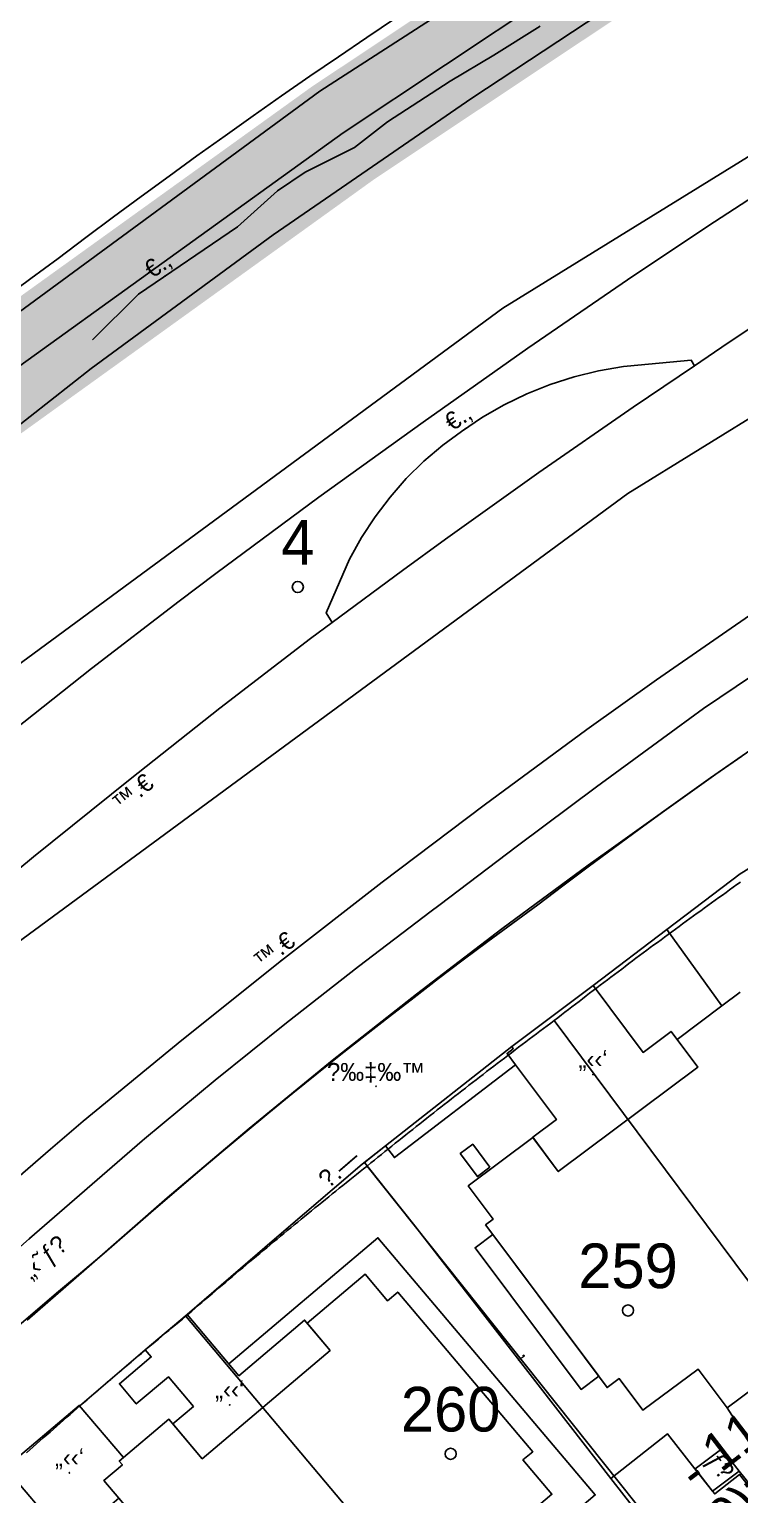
# Model space of a CAD drawing. Header units: metres. Extents: x 218299 to 220222, y 572714 to 574340.
# Drawn here: x 218856.4 to 218888.2, y 573676.2 to 573741.8 of the extents above; entities that cross this region are included whole.
import ezdxf
from ezdxf.enums import TextEntityAlignment as Align

# ---------------------------------------------------------------- set-up
doc = ezdxf.new("R2010")
doc.units = ezdxf.units.M
doc.header["$MEASUREMENT"] = 0
for name, color, linetype in [('1601', 44, 'LANDBORDER'), ('1602', 44, 'Continuous'), ('1603', 44, 'Continuous'), ('6081', 1, 'CABLEUNDEXIST03'), ('6082', 1, 'CABLEUNDPROPOSE03'), ('6910', 102, 'Continuous'), ('A_POINTS', 2, 'Continuous'), ('M2200', 253, 'Continuous'), ('M2207', 253, 'Continuous'), ('M2401', 7, 'Continuous'), ('M2404', 7, 'Continuous'), ('M2407', 253, 'Continuous'), ('M2408', 253, 'Continuous'), ('M2412', 253, 'Continuous'), ('M2420', 253, 'Continuous'), ('M2601', 253, 'Continuous'), ('M2602', 253, 'Continuous'), ('M2605', 253, 'Continuous'), ('M2802', 253, 'Continuous'), ('M2809', 253, 'Continuous'), ('PLTMarker', 51, 'Continuous')]:
    doc.layers.add(name, color=color, linetype=linetype)
doc.styles.add('HEBTXT', font='HEBTXT')
doc.styles.add('MAVAT_HEBTXT', font='HEBTXT')
doc.linetypes.add('CABLEUNDEXIST03', pattern='A,3.5,[222,elecad.shx,S=0.01,R=0,X=0,Y=0],1.5', length=5)
doc.linetypes.add('CABLEUNDPROPOSE03', pattern='A,2,[222,elecad.shx,S=0.01,R=0,X=0,Y=0],2,-1', length=5)
doc.linetypes.add('LANDBORDER', pattern='A,6.25,[208,elecad.shx,S=0.02,R=0,X=-0.6,Y=0],12.5,[208,elecad.shx,S=0.02,R=180,X=0.6,Y=0],6.25', length=25)

# ---------------------------------------------------------------- blocks, each defined once
blk = doc.blocks.new('6910')
at = {"layer": 'A_POINTS'}
blk.add_circle((0, 0), 0.25, dxfattribs=at)
at = {"color": 0, "style": 'HEBTXT', "flags": 1}
blk.add_attdef('CODE', (-2.918, 6.399), '', height=1.7, dxfattribs=at)
at = {"color": 0, "style": 'HEBTXT'}
for tag, p in [('PATH', (0.169, 4.708)), ('HTCH', (0.169, 2.708))]:
    blk.add_attdef(tag, text='', height=1.7, dxfattribs=at).set_placement(p, align=Align.MIDDLE_CENTER)
blk = doc.blocks.new('1603')
at = {"layer": 'A_POINTS'}
blk.add_circle((0, 0), 0.25, dxfattribs=at)
at = {"color": 0, "style": 'HEBTXT'}
blk.add_attdef('PARCEL_NUM', text='', height=2, dxfattribs=at).set_placement((0, 1), align=Align.CENTER)
at = {"color": 0, "style": 'HEBTXT', "flags": 1}
blk.add_attdef('LOT_NUM', text='', height=2, dxfattribs=at).set_placement((0, -2.5), align=Align.CENTER)
blk = doc.blocks.new('M2602')
blk.add_circle((0, 0), 0.025)
at = {"style": 'MAVAT_HEBTXT'}
blk.add_attdef('NAME', text='', height=0.8, dxfattribs=at).set_placement((0, 1.59), align=Align.MIDDLE)
blk = doc.blocks.new('M2404')
blk.add_circle((0, 0), 0.025)
at = {"style": 'MAVAT_HEBTXT'}
blk.add_attdef('NAME', text='', height=0.8, dxfattribs=at).set_placement((0, 1.59), align=Align.MIDDLE)
blk = doc.blocks.new('M2408')
blk.add_circle((0, 0), 0.025)
at = {"style": 'MAVAT_HEBTXT'}
blk.add_attdef('NAME', text='', height=0.8, dxfattribs=at).set_placement((0, 1.59), align=Align.MIDDLE)
blk = doc.blocks.new('M2802')
blk.add_circle((0, 0), 0.025)
at = {"style": 'MAVAT_HEBTXT'}
blk.add_attdef('NAME', text='', height=0.8, dxfattribs=at).set_placement((0, 1.59), align=Align.MIDDLE)
blk = doc.blocks.new('M2601')
blk.add_circle((0, 0), 0.025)
at = {"style": 'MAVAT_HEBTXT'}
blk.add_attdef('NAME', text='', height=0.8, dxfattribs=at).set_placement((0, 1.59), align=Align.MIDDLE)
blk = doc.blocks.new('M2605')
blk.add_circle((0, 0), 0.025)
at = {"style": 'MAVAT_HEBTXT'}
blk.add_attdef('NAME', text='', height=0.8, dxfattribs=at).set_placement((0, 1.59), align=Align.MIDDLE)
blk = doc.blocks.new('M2207')
blk.add_circle((0, 0), 0.025)
at = {"style": 'MAVAT_HEBTXT'}
blk.add_attdef('NAME', text='', height=0.8, dxfattribs=at).set_placement((0, 1.59), align=Align.MIDDLE)
blk = doc.blocks.new('M2412')
blk.add_circle((0, 0), 0.025)
at = {"style": 'MAVAT_HEBTXT'}
blk.add_attdef('NAME', text='', height=0.8, dxfattribs=at).set_placement((0, 1.59), align=Align.MIDDLE)
blk = doc.blocks.new('111')
at = {"layer": 'M2200'}
for points in [[(218890.812, 573682.432, 584.291), (218887.665, 573680.08, 584.269), (218887.665, 573680.08, 584.269), (218886.361, 573681.824, 586.879), (218883.886, 573679.975, 586.991), (218882.823, 573681.397, 587.396), (218882.282, 573680.993, 587.396), (218877.157, 573687.851, 587.386), (218876.833, 573688.283, 587.385), (218877.167, 573688.533, 587.407), (218876.054, 573690.023, 584.955), (218878.954, 573692.191, 584.955), (218880.09, 573690.671, 587.34), (218880.09, 573690.671, 587.34), (218886.343, 573695.344, 587.43), (218886.343, 573695.344, 587.43), (218886.343, 573695.344, 587.43), (218885.414, 573696.587, 585.787), (218887.419, 573698.086, 585.787), (218888.249, 573698.706, 585.787)], [(218861.062, 573675.246, 587.261), (218859.722, 573676.83, 586.98), (218859.722, 573676.83, 586.98), (218860.555, 573677.534, 586.969), (218860.555, 573677.534, 586.969), (218860.415, 573677.699, 586.912), (218860.415, 573677.699, 586.912), (218862.638, 573679.579, 586.912), (218864.135, 573677.81, 587.374), (218864.135, 573677.81, 587.374), (218864.135, 573677.81, 587.374), (218869.867, 573682.656, 587.306), (218869.867, 573682.656, 587.306), (218868.84, 573683.872, 585.619), (218871.437, 573686.068, 585.619), (218872.437, 573684.885, 587.216), (218872.897, 573685.274, 587.295), (218878.945, 573678.122, 587.295), (218878.51, 573677.754, 587.295), (218879.809, 573676.218, 587.205), (218877.414, 573674.193, 587.205)]]:
    blk.add_polyline3d(points, dxfattribs=at)
at = {"layer": 'M2207'}
for points in [[(218886.343, 573695.344, 584.426), (218880.09, 573690.671, 584.426), (218878.946, 573692.202, 584.359), (218880.011, 573692.998, 584.359), (218878.176, 573695.453, 583.874), (218877.797, 573695.961, 583.774), (218878.077, 573696.171, 584.077), (218878.004, 573696.268, 584.077), (218878.004, 573696.268, 584.077), (218878.004, 573696.268, 584.077), (218881.656, 573698.997, 584.01), (218881.656, 573698.997, 584.01), (218881.656, 573698.997, 584.01), (218883.892, 573696.005, 584.01), (218885.148, 573696.944, 584.01)], [(218877.157, 573687.851, 584.719), (218881.904, 573681.498, 584.719), (218881.114, 573680.908, 584.471), (218876.366, 573687.26, 584.471), (218877.157, 573687.851, 584.719)], [(218864.135, 573677.81, 584.021), (218862.814, 573679.371, 583.909), (218863.738, 573680.152, 584.044), (218862.615, 573681.48, 584.044), (218861.179, 573680.265, 583.526), (218860.42, 573681.164, 583.526), (218861.846, 573682.37, 583.954), (218861.578, 573682.688, 583.954), (218861.578, 573682.688, 583.954), (218861.578, 573682.688, 583.954), (218863.453, 573684.273, 584.719), (218863.453, 573684.273, 584.719), (218863.453, 573684.273, 584.719), (218865.775, 573681.526, 584.854), (218868.718, 573684.015, 583.684), (218869.867, 573682.656, 583.684)], [(218887.665, 573680.08, 584.167), (218890.812, 573682.432, 584.167), (218891.204, 573681.907, 584.111), (218891.23, 573681.927, 584.111), (218893.196, 573679.297, 583.954), (218892.189, 573678.544, 584.032), (218892.564, 573678.042, 584.01), (218891.748, 573677.433, 584.01), (218891.36, 573677.951, 584.021), (218889.775, 573676.766, 583.841)], [(218860.555, 573677.534, 584.111), (218859.722, 573676.83, 584.111), (218860.391, 573676.039, 584.021), (218859.448, 573675.241, 584.031), (218858.157, 573674.15, 584.043), (218858.109, 573674.11, 584.044), (218857.762, 573674.52, 584.083), (218857.748, 573674.536, 584.084), (218855.322, 573677.406, 584.359), (218855.322, 573677.406, 584.359), (218855.322, 573677.406, 584.359), (218858.623, 573680.197, 584.336), (218858.623, 573680.197, 584.336), (218860.602, 573677.857, 584.111), (218860.415, 573677.699, 584.111)], [(218884.526, 573669.656, 582.986), (218884.375, 573669.85, 583.003), (218881.383, 573673.657, 583.324), (218883.627, 573675.42, 583.346), (218883.3, 573675.836, 583.296), (218883.036, 573676.173, 583.256), (218882.445, 573676.925, 583.166), (218882.445, 573676.925, 583.166), (218884.987, 573678.923, 583.414), (218886.217, 573677.358, 583.309), (218887.005, 573676.356, 583.242), (218887.105, 573676.228, 583.234), (218888.222, 573677.105, 583.054), (218890.269, 573674.5, 583.054), (218889.183, 573673.647, 583.042), (218889.207, 573673.616, 583.042), (218889.344, 573673.442, 583.042)]]:
    blk.add_polyline3d(points, close=True, dxfattribs=at)
at = {"layer": 'M2401'}
for points in [[(218780.342, 573648.686, 580.522), (218785.502, 573655.164, 580.648), (218790.725, 573661.593, 580.765), (218793.456, 573664.904, 580.822), (218796.25, 573668.146, 580.94), (218799.088, 573671.351, 581.002), (218801.969, 573674.519, 581.007), (218804.231, 573676.95, 580.972), (218808.14, 573681.049, 581.061), (218812.027, 573685.167, 581.225), (218812.772, 573685.961, 581.265), (218821.129, 573694.193, 581.265), (218828.22, 573700.889, 581.34), (218835.775, 573707.67, 581.19), (218843.868, 573714.538, 581.115), (218850.939, 573720.189, 581.04), (218859.16, 573726.635, 580.665), (218867.306, 573732.618, 580.515), (218876.225, 573738.742, 580.215), (218883.932, 573743.828, 579.915)], [(218917.597, 573745.892, 578.785), (218905.571, 573738.95, 579.278), (218903.829, 573737.888, 579.327), (218896.679, 573733.48, 579.553), (218889.566, 573729.013, 579.818), (218887.713, 573727.788, 579.907), (218886.192, 573726.761, 579.968), (218883.449, 573724.91, 580.08), (218879.221, 573721.976, 580.208), (218875.031, 573718.988, 580.291), (218873.106, 573717.593, 580.336), (218869.958, 573715.258, 580.404), (218868.992, 573714.542, 580.425), (218864.926, 573711.427, 580.5), (218860.907, 573708.249, 580.561), (218856.577, 573704.759, 580.629), (218851.454, 573700.536, 580.709)], [(218855.275, 573710.113, 580.72), (218859.17, 573713.196, 580.614), (218863.107, 573716.223, 580.471), (218864.737, 573717.448, 580.452), (218869.365, 573720.868, 580.368), (218874.031, 573724.236, 580.238), (218878.734, 573727.549, 580.062), (218883.473, 573730.807, 579.841), (218887.09, 573733.209, 579.759), (218891.539, 573736.086, 579.626), (218896.026, 573738.902, 579.458), (218898.099, 573740.148, 579.393), (218899.619, 573741.062, 579.346), (218905.781, 573744.692, 579.143)], [(218937.099, 573744.868, 578.139), (218931.723, 573741.787, 578.362), (218924.523, 573737.657, 578.589), (218924.282, 573737.52, 578.594), (218917.858, 573733.829, 578.736), (218911.465, 573730.085, 578.929), (218905.106, 573726.29, 579.174), (218904.534, 573725.934, 579.195), (218899.459, 573722.724, 579.374), (218894.427, 573719.447, 579.547), (218889.439, 573716.104, 579.713), (218884.496, 573712.694, 579.872), (218881.377, 573710.463, 579.951), (218876.765, 573707.082, 580.068), (218872.201, 573703.636, 580.184), (218867.685, 573700.127, 580.299), (218863.219, 573696.555, 580.412), (218858.803, 573692.921, 580.524), (218857.333, 573691.676, 580.546), (218853.153, 573688.066, 580.598)]]:
    blk.add_polyline3d(points, dxfattribs=at)
at = {"layer": 'M2404'}
for points in [[(218780.342, 573648.686, 580.522), (218785.502, 573655.164, 580.648), (218790.725, 573661.593, 580.765), (218793.456, 573664.904, 580.822), (218796.25, 573668.146, 580.94), (218799.088, 573671.351, 581.002), (218801.969, 573674.519, 581.007), (218804.231, 573676.95, 580.972), (218808.14, 573681.049, 581.061), (218812.027, 573685.167, 581.225), (218812.772, 573685.961, 581.265), (218821.129, 573694.193, 581.265), (218828.22, 573700.889, 581.34), (218835.775, 573707.67, 581.19), (218843.868, 573714.538, 581.115), (218850.939, 573720.189, 581.04), (218859.16, 573726.635, 580.665), (218867.306, 573732.618, 580.515), (218876.225, 573738.742, 580.215), (218883.932, 573743.828, 579.915)], [(218905.781, 573744.692, 579.143), (218899.619, 573741.062, 579.346), (218898.099, 573740.148, 579.393), (218896.026, 573738.902, 579.458), (218891.539, 573736.086, 579.626), (218887.09, 573733.209, 579.759), (218883.473, 573730.807, 579.841), (218878.734, 573727.549, 580.062), (218874.031, 573724.236, 580.238), (218869.365, 573720.868, 580.368), (218864.737, 573717.448, 580.452), (218863.107, 573716.223, 580.471), (218859.17, 573713.196, 580.614), (218855.275, 573710.113, 580.72)], [(218851.454, 573700.536, 580.709), (218856.577, 573704.759, 580.629), (218860.907, 573708.249, 580.561), (218864.926, 573711.427, 580.5), (218868.992, 573714.542, 580.425), (218869.958, 573715.258, 580.404), (218873.106, 573717.593, 580.336), (218875.031, 573718.988, 580.291), (218879.221, 573721.976, 580.208), (218883.449, 573724.91, 580.08), (218886.192, 573726.761, 579.968), (218887.713, 573727.788, 579.907), (218889.566, 573729.013, 579.818), (218896.679, 573733.48, 579.553), (218903.829, 573737.888, 579.327), (218905.571, 573738.95, 579.278), (218917.597, 573745.892, 578.785)], [(218937.099, 573744.868, 578.139), (218931.723, 573741.787, 578.362), (218924.523, 573737.657, 578.589), (218924.282, 573737.52, 578.594), (218917.858, 573733.829, 578.736), (218911.465, 573730.085, 578.929), (218905.106, 573726.29, 579.174), (218904.534, 573725.934, 579.195), (218899.459, 573722.724, 579.374), (218894.427, 573719.447, 579.547), (218889.439, 573716.104, 579.713), (218884.496, 573712.694, 579.872), (218881.377, 573710.463, 579.951), (218876.765, 573707.082, 580.068), (218872.201, 573703.636, 580.184), (218867.685, 573700.127, 580.299), (218863.219, 573696.555, 580.412), (218858.803, 573692.921, 580.524), (218857.333, 573691.676, 580.546), (218853.153, 573688.066, 580.598)]]:
    blk.add_polyline3d(points, dxfattribs=at)
at = {"layer": 'M2407'}
for points in [[(218878.176, 573695.453, 581.769), (218872.744, 573691.296, 581.649), (218872.351, 573691.824, 581.649), (218872.351, 573691.824, 581.649)], [(218877.028, 573690.861, 581.649), (218876.258, 573691.891, 581.649), (218875.7, 573691.474, 581.649), (218876.47, 573690.443, 581.649), (218877.028, 573690.861, 581.649)], [(218865.328, 573682.055, 581.439), (218872.009, 573687.704, 581.439), (218881.747, 573676.187, 581.409), (218880.447, 573675.088, 581.409), (218880.787, 573674.687, 581.409), (218880.477, 573674.426, 581.409), (218880.974, 573673.838, 581.379)]]:
    blk.add_polyline3d(points, dxfattribs=at)
at = {"layer": 'M2408'}
for points in [[(218851.395, 573683.233, 580.722), (218856.395, 573687.67, 580.676), (218861.446, 573692.05, 580.655), (218861.551, 573692.141, 580.655), (218864.711, 573694.755, 580.637), (218867.907, 573697.325, 580.564), (218871.137, 573699.849, 580.434), (218874.401, 573702.326, 580.25), (218874.744, 573702.582, 580.227), (218878.264, 573705.258, 580.202), (218881.807, 573707.904, 580.107), (218885.37, 573710.518, 579.94), (218886.596, 573711.407, 579.867), (218893.101, 573715.789, 579.687), (218897.665, 573718.712, 579.552), (218905.921, 573724.082, 579.237), (218911.918, 573727.632, 579.132), (218917.937, 573731.14, 578.964), (218923.748, 573734.472, 578.742), (218932.305, 573739.409, 578.495), (218938.985, 573743.33, 578.287)], [(218856.29, 573684.018, 580.727), (218858.946, 573686.327, 580.698), (218862.568, 573689.491, 580.627), (218866.241, 573692.594, 580.547), (218869.965, 573695.636, 580.458), (218873.738, 573698.616, 580.361), (218877.56, 573701.533, 580.255), (218881.43, 573704.386, 580.141), (218882.355, 573705.054, 580.113), (218886.915, 573708.308, 580.024), (218891.516, 573711.503, 579.9), (218896.156, 573714.638, 579.74), (218900.836, 573717.714, 579.544), (218903.837, 573719.641, 579.4), (218903.997, 573719.743, 579.393), (218905.945, 573720.932, 579.316), (218909.53, 573723.121, 579.176), (218915.104, 573726.431, 578.974), (218920.718, 573729.674, 578.787), (218925.901, 573732.588, 578.628), (218938.658, 573739.967, 578.358), (218949.062, 573745.948, 578.088)]]:
    blk.add_polyline3d(points, dxfattribs=at)
at = {"layer": 'M2412'}
blk.add_polyline3d([(218887.421, 573678.25, 581.559), (218886.221, 573677.353, 581.559), (218887.005, 573676.356, 580.659), (218888.2, 573677.253, 580.659)], close=True, dxfattribs=at)
at = {"layer": 'M2420'}
for points in [[(218684.022, 573271.292), (218703.347, 573432.192), (218708.27, 573463.023), (218715.957, 573506.13), (218731.794, 573548.741), (218741.966, 573570.536), (218746.254, 573582.32), (218765.325, 573615.076), (218793.282, 573652.375), (218809.428, 573668.983), (218821.055, 573683.836), (218849.57, 573708.714), (218877.611, 573729.338), (218923.532, 573757.677)], [(218684.753, 573182.319), (218688.035, 573206.444), (218689.213, 573213.503), (218689.753, 573216.48), (218690.892, 573227.252), (218692.577, 573251.262), (218693.978, 573270.328), (218713.253, 573430.807), (218718.13, 573461.357), (218725.643, 573503.49), (218741.026, 573544.878), (218751.214, 573566.704), (218755.346, 573578.06), (218773.675, 573609.543), (218800.899, 573645.865), (218816.972, 573662.397), (218828.345, 573676.924), (218855.83, 573700.905), (218883.209, 573721.042), (218928.648, 573749.083)]]:
    blk.add_lwpolyline(points, dxfattribs=at)
at = {"layer": 'M2420', "linetype": 'Continuous', "lineweight": -3}
for points in [[(218684.022, 573271.292), (218703.347, 573432.192), (218708.27, 573463.023), (218715.957, 573506.13), (218731.794, 573548.741), (218741.966, 573570.536), (218746.254, 573582.32), (218765.325, 573615.076), (218793.282, 573652.375), (218809.428, 573668.983), (218821.055, 573683.836), (218849.57, 573708.714), (218877.611, 573729.338), (218923.532, 573757.677)], [(218684.753, 573182.319), (218688.035, 573206.444), (218689.213, 573213.503), (218689.753, 573216.48), (218690.892, 573227.252), (218692.577, 573251.262), (218693.978, 573270.328), (218713.253, 573430.807), (218718.13, 573461.357), (218725.643, 573503.49), (218741.026, 573544.878), (218751.214, 573566.704), (218755.346, 573578.06), (218773.675, 573609.543), (218800.899, 573645.865), (218816.972, 573662.397), (218828.345, 573676.924), (218855.83, 573700.905), (218883.209, 573721.042), (218928.648, 573749.083)]]:
    blk.add_lwpolyline(points, dxfattribs=at)
at = {"layer": 'M2601'}
for points in [[(218887.419, 573698.086, 583.989), (218884.963, 573701.509, 583.989), (218884.963, 573701.509, 583.989)], [(218871.408, 573691.082, 583.303), (218871.922, 573690.433, 583.324), (218873.665, 573688.237, 583.393), (218882.445, 573676.925, 583.393)]]:
    blk.add_polyline3d(points, dxfattribs=at)
at = {"layer": 'M2602'}
for points in [[(218859.217, 573727.924, 581.096), (218861.276, 573729.966, 581.096), (218865.712, 573732.977, 580.916), (218867.511, 573734.592, 580.916), (218868.742, 573735.437, 580.916), (218870.958, 573736.528, 580.916), (218872.438, 573737.681, 580.916), (218875.244, 573739.509, 580.736), (218877.206, 573740.665, 580.736), (218879.275, 573741.964, 580.556)], [(218869.958, 573715.258, 580.404), (218869.691, 573715.688, 580.426), (218870.739, 573718.09, 580.494), (218871.275, 573719.06, 580.493), (218871.88, 573719.989, 580.487), (218872.55, 573720.872, 580.475), (218873.281, 573721.705, 580.459), (218874.071, 573722.482, 580.437), (218874.914, 573723.201, 580.411), (218875.755, 573723.821, 580.381), (218876.691, 573724.451, 580.369), (218877.669, 573725.012, 580.347), (218878.684, 573725.504, 580.316), (218879.731, 573725.923, 580.276), (218880.805, 573726.267, 580.226), (218881.899, 573726.534, 580.167), (218883.01, 573726.724, 580.1), (218883.184, 573726.746, 580.089), (218886.049, 573727.006, 579.976), (218886.192, 573726.761, 579.968)]]:
    blk.add_polyline3d(points, dxfattribs=at)
at = {"layer": 'M2605'}
for points in [[(218881.656, 573698.997, 581.458), (218884.963, 573701.509, 581.458), (218888.243, 573704, 581.458), (218888.243, 573704, 581.458), (218888.398, 573704.096, 581.455), (218894.879, 573708.13, 581.336), (218894.879, 573708.13, 581.336), (218895.601, 573708.579, 581.323), (218895.601, 573708.579, 581.323), (218895.601, 573708.579, 581.323), (218900.93, 573711.999, 581.256), (218903.595, 573713.709, 581.222), (218904.77, 573714.463, 581.207)], [(218863.453, 573684.273, 581.413), (218863.453, 573684.273, 581.413), (218867.374, 573687.634, 581.413), (218871.296, 573690.995, 581.413), (218871.296, 573690.995, 581.413), (218871.408, 573691.082, 581.413), (218872.351, 573691.824, 581.413), (218878.004, 573696.268, 581.413), (218878.004, 573696.268, 581.413)], [(218858.643, 573680.173, 581.278), (218858.643, 573680.173, 581.278), (218861.578, 573682.688, 581.278), (218861.578, 573682.688, 581.278)], [(218887.421, 573678.25, 581.638), (218887.421, 573678.25, 581.638), (218888.2, 573677.253, 581.638), (218888.447, 573676.938, 581.638), (218890.319, 573674.496, 581.638), (218890.319, 573674.496, 581.638), (218892.552, 573676.182, 581.638), (218892.552, 573676.182, 581.638), (218891.752, 573677.295, 581.638), (218895.888, 573680.566, 581.616), (218895.927, 573680.5, 581.616), (218896.717, 573679.168, 581.616), (218896.717, 573679.168, 581.616), (218898.933, 573680.842, 581.616), (218898.933, 573680.842, 581.616), (218898.021, 573682.064, 581.573), (218897.5, 573682.762, 581.548), (218897.5, 573682.762, 581.548)]]:
    blk.add_polyline3d(points, dxfattribs=at)
at = {"layer": 'M2802'}
for points in [[(218853.153, 573688.066, 580.598), (218857.333, 573691.676, 580.546), (218858.803, 573692.921, 580.524), (218863.219, 573696.555, 580.412), (218867.685, 573700.127, 580.299), (218872.201, 573703.636, 580.184), (218876.765, 573707.082, 580.068), (218881.377, 573710.463, 579.951), (218884.496, 573712.694, 579.872), (218889.439, 573716.104, 579.713), (218894.427, 573719.447, 579.547), (218899.459, 573722.724, 579.374), (218904.534, 573725.934, 579.195), (218905.106, 573726.29, 579.174), (218911.465, 573730.085, 578.929), (218917.858, 573733.829, 578.736), (218924.282, 573737.52, 578.594), (218924.523, 573737.657, 578.589), (218931.723, 573741.787, 578.362), (218937.099, 573744.868, 578.139)], [(218938.985, 573743.33, 578.287), (218932.305, 573739.409, 578.495), (218923.748, 573734.472, 578.742), (218917.937, 573731.14, 578.964), (218911.918, 573727.632, 579.132), (218905.921, 573724.082, 579.237), (218897.665, 573718.712, 579.552), (218893.101, 573715.789, 579.687), (218886.596, 573711.407, 579.867), (218885.37, 573710.518, 579.94), (218881.807, 573707.904, 580.107), (218878.264, 573705.258, 580.202), (218874.744, 573702.582, 580.227), (218874.401, 573702.326, 580.25), (218871.137, 573699.849, 580.434), (218867.907, 573697.325, 580.564), (218864.711, 573694.755, 580.637), (218861.551, 573692.141, 580.655), (218861.446, 573692.05, 580.655), (218856.395, 573687.67, 580.676), (218851.395, 573683.233, 580.722)], [(218856.29, 573684.018, 580.727), (218858.946, 573686.327, 580.698), (218862.568, 573689.491, 580.627), (218866.241, 573692.594, 580.547), (218869.965, 573695.636, 580.458), (218873.738, 573698.616, 580.361), (218877.56, 573701.533, 580.255), (218881.43, 573704.386, 580.141), (218882.355, 573705.054, 580.113), (218886.915, 573708.308, 580.024), (218891.516, 573711.503, 579.9)], [(218888.243, 573704, 579.928), (218884.963, 573701.509, 579.928), (218881.656, 573698.997, 580.288), (218878.004, 573696.268, 580.558), (218872.351, 573691.824, 580.558), (218871.296, 573690.995, 580.558), (218867.374, 573687.634, 580.648), (218863.453, 573684.273, 580.648), (218861.578, 573682.688, 580.648), (218858.643, 573680.173, 580.648), (218858.623, 573680.197, 580.648), (218855.322, 573677.406, 580.648)]]:
    blk.add_polyline3d(points, dxfattribs=at)
at = {"layer": 'M2809'}
for points in [[(218889.566, 573729.013, 579.818), (218887.713, 573727.788, 579.907), (218886.192, 573726.761, 579.968), (218886.049, 573727.006, 579.976), (218883.184, 573726.746, 580.089), (218883.01, 573726.724, 580.1), (218881.899, 573726.534, 580.167), (218880.805, 573726.267, 580.226), (218879.731, 573725.923, 580.276), (218878.684, 573725.504, 580.316), (218877.669, 573725.012, 580.347), (218876.691, 573724.451, 580.369), (218875.755, 573723.821, 580.381), (218874.914, 573723.201, 580.411), (218874.071, 573722.482, 580.437), (218873.281, 573721.705, 580.459), (218872.55, 573720.872, 580.475), (218871.88, 573719.989, 580.487), (218871.275, 573719.06, 580.493), (218870.739, 573718.09, 580.494), (218869.691, 573715.688, 580.426), (218869.958, 573715.258, 580.404), (218868.992, 573714.542, 580.425), (218864.926, 573711.427, 580.5), (218860.907, 573708.249, 580.561), (218856.577, 573704.759, 580.629), (218851.454, 573700.536, 580.709)], [(218855.275, 573710.113, 580.72), (218859.17, 573713.196, 580.614), (218863.107, 573716.223, 580.471), (218864.737, 573717.448, 580.452), (218869.365, 573720.868, 580.368), (218874.031, 573724.236, 580.238), (218878.734, 573727.549, 580.062), (218883.473, 573730.807, 579.841), (218887.09, 573733.209, 579.759), (218891.539, 573736.086, 579.626), (218896.026, 573738.902, 579.458), (218898.099, 573740.148, 579.393), (218898.943, 573739.965, 579.428), (218899.801, 573739.86, 579.452), (218900.665, 573739.835, 579.467), (218901.527, 573739.889, 579.472), (218902.381, 573740.022, 579.466), (218902.742, 573740.102, 579.461), (218903.877, 573740.348, 579.423), (218904.991, 573740.672, 579.389), (218906.081, 573741.071, 579.36), (218907.142, 573741.544, 579.335), (218908.167, 573742.089, 579.314)]]:
    blk.add_polyline3d(points, dxfattribs=at)
at = {"layer": 'M2207'}
ref = blk.add_blockref('M2207', (218881.652, 573695.016), dxfattribs=dict(at, xscale=0.5, yscale=0.5, zscale=0.5))
ref.add_attrib('NAME', '„‹‹‘', dxfattribs={"layer": '0', "height": 0.8, "style": 'MAVAT_HEBTXT'}).set_placement((218881.652, 573695.641), align=Align.MIDDLE)
ref = blk.add_blockref('M2207', (218865.366, 573680.217), dxfattribs=dict(at, xscale=0.5, yscale=0.5, zscale=0.5))
ref.add_attrib('NAME', '„‹‹‘', dxfattribs={"layer": '0', "height": 0.8, "style": 'MAVAT_HEBTXT'}).set_placement((218865.366, 573680.842), align=Align.MIDDLE)
ref = blk.add_blockref('M2207', (218858.183, 573677.175), dxfattribs=dict(at, xscale=0.5, yscale=0.5, zscale=0.5))
ref.add_attrib('NAME', '„‹‹‘', dxfattribs={"layer": '0', "height": 0.8, "style": 'MAVAT_HEBTXT'}).set_placement((218858.183, 573677.8), align=Align.MIDDLE)
at = {"layer": 'M2404'}
ref = blk.add_blockref('M2404', (218860.666, 573708.055), dxfattribs=dict(at, xscale=0.5, yscale=0.5, zscale=0.5))
ref.add_attrib('NAME', '™.€', dxfattribs={"layer": '0', "height": 0.8, "rotation": 38.87134, "style": 'MAVAT_HEBTXT'}).set_placement((218861.011, 573707.627), align=Align.MIDDLE)
ref = blk.add_blockref('M2404', (218867.685, 573700.127), dxfattribs=dict(at, xscale=0.5, yscale=0.5, zscale=0.5))
ref.add_attrib('NAME', '™.€', dxfattribs={"layer": '0', "height": 0.8, "rotation": 37.85017, "style": 'MAVAT_HEBTXT'}).set_placement((218867.348, 573700.562), align=Align.MIDDLE)
at = {"layer": 'M2408'}
ref = blk.add_blockref('M2408', (218856.395, 573687.67), dxfattribs=dict(at, xscale=0.5, yscale=0.5, zscale=0.5))
ref.add_attrib('NAME', '„‹˜ƒ\x8e', dxfattribs={"layer": '0', "height": 0.8, "rotation": 40.93061, "style": 'MAVAT_HEBTXT'}).set_placement((218857.125, 573686.758), align=Align.MIDDLE)
at = {"layer": 'M2412'}
ref = blk.add_blockref('M2412', (218887.003, 573676.358), dxfattribs=dict(at, xscale=0.5, yscale=0.5, zscale=0.5))
ref.add_attrib('NAME', 'ƒ\x8e', dxfattribs={"layer": '0', "height": 0.8, "rotation": 308.16605, "style": 'MAVAT_HEBTXT'}).set_placement((218887.277, 573677.435), align=Align.MIDDLE)
at = {"layer": 'M2601'}
ref = blk.add_blockref('M2601', (218878.317, 573682.243), dxfattribs=dict(at, xscale=0.5, yscale=0.5, zscale=0.5))
ref.add_attrib('NAME', '‚', dxfattribs={"layer": '0', "height": 0.8, "rotation": 307.81752, "style": 'MAVAT_HEBTXT'}).set_placement((218878.752, 573682.58), align=Align.MIDDLE)
at = {"layer": 'M2602'}
ref = blk.add_blockref('M2602', (218862.472, 573730.778), dxfattribs=dict(at, xscale=0.5, yscale=0.5, zscale=0.5))
ref.add_attrib('NAME', '€.‚', dxfattribs={"layer": '0', "height": 0.8, "rotation": 34.16287, "style": 'MAVAT_HEBTXT'}).set_placement((218862.163, 573731.233), align=Align.MIDDLE)
ref = blk.add_blockref('M2602', (218875.927, 573723.936), dxfattribs=dict(at, xscale=0.5, yscale=0.5, zscale=0.5))
ref.add_attrib('NAME', '€.‚', dxfattribs={"layer": '0', "height": 0.8, "rotation": 33.91168, "style": 'MAVAT_HEBTXT'}).set_placement((218875.62, 573724.393), align=Align.MIDDLE)
at = {"layer": 'M2605'}
ref = blk.add_blockref('M2605', (218870.614, 573690.41), dxfattribs=dict(at, xscale=0.5, yscale=0.5, zscale=0.5))
ref.add_attrib('NAME', '\x9a.—', dxfattribs={"layer": '0', "height": 0.8, "rotation": 40.59576, "style": 'MAVAT_HEBTXT'}).set_placement((218870.256, 573690.828), align=Align.MIDDLE)
at = {"layer": 'M2802'}
ref = blk.add_blockref('M2802', (218871.925, 573694.488, 580.48), dxfattribs=dict(at, xscale=0.5, yscale=0.5, zscale=0.5))
ref.add_attrib('NAME', '\x8d‰‡‰™', dxfattribs={"layer": '0', "height": 0.8, "style": 'MAVAT_HEBTXT'}).set_placement((218871.925, 573695.113, 580.48), align=Align.MIDDLE)

msp = doc.modelspace()

# ---------------------------------------------------------------- linework, layer by layer
at = {"layer": '1601'}
for points in [[(218855.4962, 573683.4196), (218856.5501, 573684.3256), (218857.6087, 573685.226), (218858.672, 573686.1208), (218859.74, 573687.01), (218860.7802, 573687.9247), (218861.8252, 573688.8339), (218862.875, 573689.7376), (218863.9294, 573690.6358), (218864.9886, 573691.5285), (218866.0524, 573692.4157), (218867.1208, 573693.2972), (218868.1938, 573694.1732), (218869.2713, 573695.0436), (218870.3535, 573695.9083), (218871.4401, 573696.7673), (218872.5311, 573697.6207), (218873.6267, 573698.4683), (218874.7266, 573699.3102), (218875.831, 573700.1464), (218876.9396, 573700.9767), (218878.0527, 573701.8013), (218879.17, 573702.62), (218880.2972, 573703.4729), (218881.429, 573704.3198), (218882.5653, 573705.1606), (218883.7061, 573705.9953), (218884.8513, 573706.824), (218886.0009, 573707.6465), (218887.1548, 573708.4629), (218888.3131, 573709.2731)], [(218888.3131, 573709.2731), (218887.1548, 573708.4629), (218886.0009, 573707.6465), (218884.8513, 573706.824), (218883.7061, 573705.9953), (218882.5653, 573705.1606), (218881.429, 573704.3198), (218880.2972, 573703.4729), (218879.17, 573702.62), (218878.0527, 573701.8013), (218876.9396, 573700.9767), (218875.831, 573700.1464), (218874.7266, 573699.3102), (218873.6267, 573698.4683), (218872.5311, 573697.6207), (218871.4401, 573696.7673), (218870.3535, 573695.9083), (218869.2713, 573695.0436), (218868.1938, 573694.1732), (218867.1208, 573693.2972), (218866.0524, 573692.4157), (218864.9886, 573691.5285), (218863.9294, 573690.6358), (218862.875, 573689.7376), (218861.8252, 573688.8339), (218860.7802, 573687.9247), (218859.74, 573687.01), (218858.672, 573686.1208), (218857.6087, 573685.226), (218856.5501, 573684.3256), (218855.4962, 573683.4196)]]:
    msp.add_lwpolyline(points, dxfattribs=at)
at = {"layer": '1602'}
for points in [[(218872.8033, 573742.3249), (218871.5178, 573741.4642), (218870.2367, 573740.5968), (218868.9601, 573739.7228), (218867.688, 573738.8423), (218866.4205, 573737.9552), (218865.1576, 573737.0617), (218863.8992, 573736.1617), (218862.6455, 573735.2552), (218861.3965, 573734.3423), (218860.1522, 573733.423), (218858.9126, 573732.4973), (218857.6778, 573731.5652), (218856.4523, 573730.6651), (218855.2313, 573729.7587)], [(218855.2313, 573729.7587), (218856.4523, 573730.6651), (218857.6778, 573731.5652), (218858.9126, 573732.4973), (218860.1522, 573733.423), (218861.3965, 573734.3423), (218862.6455, 573735.2552), (218863.8992, 573736.1617), (218865.1576, 573737.0617), (218866.4205, 573737.9552), (218867.688, 573738.8423), (218868.9601, 573739.7228), (218870.2367, 573740.5968), (218871.5178, 573741.4642), (218872.8033, 573742.3249)], [(218888.3131, 573709.2731), (218887.1548, 573708.4629), (218886.0009, 573707.6465), (218884.8513, 573706.824), (218883.7061, 573705.9953), (218882.5653, 573705.1606), (218881.429, 573704.3198), (218880.2972, 573703.4729), (218879.17, 573702.62), (218878.0527, 573701.8013), (218876.9396, 573700.9767), (218875.831, 573700.1464), (218874.7266, 573699.3102), (218873.6267, 573698.4683), (218872.5311, 573697.6207), (218871.4401, 573696.7673), (218870.3535, 573695.9083), (218869.2713, 573695.0436), (218868.1938, 573694.1732), (218867.1208, 573693.2972), (218866.0524, 573692.4157), (218864.9886, 573691.5285), (218863.9294, 573690.6358), (218862.875, 573689.7376), (218861.8252, 573688.8339), (218860.7802, 573687.9247), (218859.74, 573687.01), (218858.672, 573686.1208), (218857.6087, 573685.226), (218856.5501, 573684.3256), (218855.4962, 573683.4196)], [(218855.4962, 573683.4196), (218856.5501, 573684.3256), (218857.6087, 573685.226), (218858.672, 573686.1208), (218859.74, 573687.01), (218860.7802, 573687.9247), (218861.8252, 573688.8339), (218862.875, 573689.7376), (218863.9294, 573690.6358), (218864.9886, 573691.5285), (218866.0524, 573692.4157), (218867.1208, 573693.2972), (218868.1938, 573694.1732), (218869.2713, 573695.0436), (218870.3535, 573695.9083), (218871.4401, 573696.7673), (218872.5311, 573697.6207), (218873.6267, 573698.4683), (218874.7266, 573699.3102), (218875.831, 573700.1464), (218876.9396, 573700.9767), (218878.0527, 573701.8013), (218879.17, 573702.62), (218880.2972, 573703.4729), (218881.429, 573704.3198), (218882.5653, 573705.1606), (218883.7061, 573705.9953), (218884.8513, 573706.824), (218886.0009, 573707.6465), (218887.1548, 573708.4629), (218888.3131, 573709.2731)], [(218888.262, 573703.6361), (218888.0991, 573703.52), (218887.9364, 573703.4038), (218887.7736, 573703.2875), (218887.611, 573703.1711), (218887.4485, 573703.0545), (218887.2861, 573702.9378), (218887.1237, 573702.821), (218886.9615, 573702.7041), (218886.7993, 573702.587), (218886.6372, 573702.4699), (218886.4752, 573702.3526), (218886.3134, 573702.2351), (218886.1516, 573702.1176), (218885.9898, 573701.9999), (218885.8282, 573701.8821), (218885.6667, 573701.7642), (218885.5052, 573701.6461), (218885.3439, 573701.5279), (218885.1826, 573701.4096), (218885.0215, 573701.2912), (218884.8604, 573701.1727), (218884.6994, 573701.054), (218884.5385, 573700.9352), (218884.3777, 573700.8163), (218884.217, 573700.6972), (218884.0564, 573700.5781), (218883.8958, 573700.4588), (218883.7354, 573700.3393), (218883.5751, 573700.2198), (218883.4148, 573700.1001), (218883.2546, 573699.9804), (218883.0946, 573699.8605), (218882.9346, 573699.7404), (218882.7747, 573699.6203), (218882.6149, 573699.5), (218882.4552, 573699.3796), (218882.2956, 573699.2591), (218882.1361, 573699.1384), (218881.9767, 573699.0177), (218881.8173, 573698.8968), (218881.6581, 573698.7757), (218881.499, 573698.6546), (218881.3399, 573698.5334), (218881.181, 573698.412), (218881.0221, 573698.2905), (218880.8633, 573698.1688), (218880.7047, 573698.0471), (218880.5461, 573697.9252), (218880.3876, 573697.8032), (218880.2292, 573697.6811), (218880.0709, 573697.5589), (218879.912, 573697.436), (218879.7516, 573697.3165), (218879.5914, 573697.1968), (218879.4312, 573697.077), (218879.2711, 573696.9571), (218879.1112, 573696.8371), (218878.9513, 573696.717), (218878.7915, 573696.5967), (218878.6318, 573696.4763), (218878.4721, 573696.3558), (218878.3126, 573696.2352), (218878.1532, 573696.1144), (218877.9939, 573695.9935), (218877.8346, 573695.8725), (218877.6755, 573695.7514), (218877.5164, 573695.6302), (218877.3574, 573695.5088), (218877.1986, 573695.3873), (218877.0398, 573695.2657), (218876.8811, 573695.144), (218876.7225, 573695.0221), (218876.564, 573694.9001), (218876.4056, 573694.778), (218876.2473, 573694.6558), (218876.0891, 573694.5334), (218875.931, 573694.411), (218875.773, 573694.2884), (218875.615, 573694.1657), (218875.4572, 573694.0428), (218875.2995, 573693.9199), (218875.1418, 573693.7968), (218874.9843, 573693.6736), (218874.8268, 573693.5503), (218874.6694, 573693.4269), (218874.5122, 573693.3033), (218874.355, 573693.1796), (218874.1979, 573693.0558), (218874.0409, 573692.9319), (218873.884, 573692.8079), (218873.7273, 573692.6837), (218873.5706, 573692.5594), (218873.414, 573692.435), (218873.2575, 573692.3105), (218873.101, 573692.1858), (218872.9447, 573692.0611), (218872.7885, 573691.9362), (218872.6324, 573691.8112), (218872.4764, 573691.6861), (218872.3204, 573691.5608), (218872.1646, 573691.4354), (218872.0089, 573691.31), (218871.8532, 573691.1844), (218871.6977, 573691.0586), (218871.524, 573690.918), (218871.3675, 573690.7935), (218871.211, 573690.6689), (218871.0547, 573690.5442), (218870.8984, 573690.4194), (218870.7422, 573690.2944), (218870.5862, 573690.1694), (218870.4302, 573690.0442), (218870.2743, 573689.9188), (218870.1186, 573689.7934), (218869.9629, 573689.6679), (218869.8073, 573689.5422), (218869.6518, 573689.4164), (218869.4964, 573689.2905), (218869.3411, 573689.1644), (218869.1859, 573689.0383), (218869.0308, 573688.912), (218868.8758, 573688.7856), (218868.7209, 573688.6591), (218868.5661, 573688.5325), (218868.4114, 573688.4057), (218868.2568, 573688.2789), (218868.1023, 573688.1519), (218867.9479, 573688.0248), (218867.7936, 573687.8975), (218867.6393, 573687.7702), (218867.4852, 573687.6427), (218867.3312, 573687.5152), (218867.1773, 573687.3875), (218867.0234, 573687.2596), (218866.8697, 573687.1317), (218866.7161, 573687.0037), (218866.5625, 573686.8755), (218866.4091, 573686.7472), (218866.2558, 573686.6188), (218866.1025, 573686.4903), (218865.9494, 573686.3616), (218865.7964, 573686.2329), (218865.6434, 573686.104), (218865.4906, 573685.975), (218865.3378, 573685.8459), (218865.1852, 573685.7166), (218865.0327, 573685.5873), (218864.8802, 573685.4578), (218864.7279, 573685.3282), (218864.5756, 573685.1985), (218864.4235, 573685.0687), (218864.2715, 573684.9388), (218864.1195, 573684.8087), (218863.9677, 573684.6786), (218863.8159, 573684.5483), (218863.6643, 573684.4179), (218863.401, 573684.191), (218863.2468, 573684.0636), (218863.0928, 573683.9361), (218862.9388, 573683.8084), (218862.7849, 573683.6807), (218862.6311, 573683.5528), (218862.4775, 573683.4248), (218862.3239, 573683.2967), (218862.1704, 573683.1684), (218862.017, 573683.0401), (218861.8637, 573682.9116), (218861.7106, 573682.783), (218861.5575, 573682.6543), (218861.4045, 573682.5255), (218861.2516, 573682.3966), (218861.0988, 573682.2675), (218860.9461, 573682.1383), (218860.7935, 573682.009), (218860.641, 573681.8796), (218860.4887, 573681.7501), (218860.3364, 573681.6205), (218860.1842, 573681.4907), (218860.0321, 573681.3608), (218859.8801, 573681.2308), (218859.7282, 573681.1007), (218859.5764, 573680.9705), (218859.4247, 573680.8401), (218859.2731, 573680.7097), (218859.1216, 573680.5791), (218858.9703, 573680.4484), (218858.819, 573680.3176), (218858.6678, 573680.1867), (218858.5167, 573680.0556), (218858.3657, 573679.9244), (218858.2148, 573679.7932), (218858.064, 573679.6618), (218857.9134, 573679.5303), (218857.7628, 573679.3986), (218857.6123, 573679.2669), (218857.4619, 573679.135), (218857.3116, 573679.0031), (218857.1615, 573678.871), (218857.0114, 573678.7388), (218856.8614, 573678.6065), (218856.7115, 573678.474), (218856.5618, 573678.3415), (218856.4121, 573678.2088), (218856.2625, 573678.076)], [(218894.831, 573677.426), (218879.912, 573697.436), (218880.0709, 573697.5589), (218880.2292, 573697.6811), (218880.3876, 573697.8032), (218880.5461, 573697.9252), (218880.7047, 573698.0471), (218880.8633, 573698.1688), (218881.0221, 573698.2905), (218881.181, 573698.412), (218881.3399, 573698.5334), (218881.499, 573698.6546), (218881.6581, 573698.7757), (218881.8173, 573698.8968), (218881.9767, 573699.0177), (218882.1361, 573699.1384), (218882.2956, 573699.2591), (218882.4552, 573699.3796), (218882.6149, 573699.5), (218882.7747, 573699.6203), (218882.9346, 573699.7404), (218883.0946, 573699.8605), (218883.2546, 573699.9804), (218883.4148, 573700.1001), (218883.5751, 573700.2198), (218883.7354, 573700.3393), (218883.8958, 573700.4588), (218884.0564, 573700.5781), (218884.217, 573700.6972), (218884.3777, 573700.8163), (218884.5385, 573700.9352), (218884.6994, 573701.054), (218884.8604, 573701.1727), (218885.0215, 573701.2912), (218885.1826, 573701.4096), (218885.3439, 573701.5279), (218885.5052, 573701.6461), (218885.6667, 573701.7642), (218885.8282, 573701.8821), (218885.9898, 573701.9999), (218886.1516, 573702.1176), (218886.3134, 573702.2351), (218886.4752, 573702.3526), (218886.6372, 573702.4699), (218886.7993, 573702.587), (218886.9615, 573702.7041), (218887.1237, 573702.821), (218887.2861, 573702.9378), (218887.4485, 573703.0545), (218887.611, 573703.1711), (218887.7736, 573703.2875), (218887.9364, 573703.4038), (218888.0991, 573703.52), (218888.262, 573703.6361)], [(218887.094, 573671.381), (218871.524, 573690.918), (218871.6977, 573691.0586), (218871.8532, 573691.1844), (218872.0089, 573691.31), (218872.1646, 573691.4354), (218872.3204, 573691.5608), (218872.4764, 573691.6861), (218872.6324, 573691.8112), (218872.7885, 573691.9362), (218872.9447, 573692.0611), (218873.101, 573692.1858), (218873.2575, 573692.3105), (218873.414, 573692.435), (218873.5706, 573692.5594), (218873.7273, 573692.6837), (218873.884, 573692.8079), (218874.0409, 573692.9319), (218874.1979, 573693.0558), (218874.355, 573693.1796), (218874.5122, 573693.3033), (218874.6694, 573693.4269), (218874.8268, 573693.5503), (218874.9843, 573693.6736), (218875.1418, 573693.7968), (218875.2995, 573693.9199), (218875.4572, 573694.0428), (218875.615, 573694.1657), (218875.773, 573694.2884), (218875.931, 573694.411), (218876.0891, 573694.5334), (218876.2473, 573694.6558), (218876.4056, 573694.778), (218876.564, 573694.9001), (218876.7225, 573695.0221), (218876.8811, 573695.144), (218877.0398, 573695.2657), (218877.1986, 573695.3873), (218877.3574, 573695.5088), (218877.5164, 573695.6302), (218877.6755, 573695.7514), (218877.8346, 573695.8725), (218877.9939, 573695.9935), (218878.1532, 573696.1144), (218878.3126, 573696.2352), (218878.4721, 573696.3558), (218878.6318, 573696.4763), (218878.7915, 573696.5967), (218878.9513, 573696.717), (218879.1112, 573696.8371), (218879.2711, 573696.9571), (218879.4312, 573697.077), (218879.5914, 573697.1968), (218879.7516, 573697.3165), (218879.912, 573697.436), (218894.831, 573677.426)], [(218879.491, 573665.082), (218863.401, 573684.191), (218863.6643, 573684.4179), (218863.8159, 573684.5483), (218863.9677, 573684.6786), (218864.1195, 573684.8087), (218864.2715, 573684.9388), (218864.4235, 573685.0687), (218864.5756, 573685.1985), (218864.7279, 573685.3282), (218864.8802, 573685.4578), (218865.0327, 573685.5873), (218865.1852, 573685.7166), (218865.3378, 573685.8459), (218865.4906, 573685.975), (218865.6434, 573686.104), (218865.7964, 573686.2329), (218865.9494, 573686.3616), (218866.1025, 573686.4903), (218866.2558, 573686.6188), (218866.4091, 573686.7472), (218866.5625, 573686.8755), (218866.7161, 573687.0037), (218866.8697, 573687.1317), (218867.0234, 573687.2596), (218867.1773, 573687.3875), (218867.3312, 573687.5152), (218867.4852, 573687.6427), (218867.6393, 573687.7702), (218867.7936, 573687.8975), (218867.9479, 573688.0248), (218868.1023, 573688.1519), (218868.2568, 573688.2789), (218868.4114, 573688.4057), (218868.5661, 573688.5325), (218868.7209, 573688.6591), (218868.8758, 573688.7856), (218869.0308, 573688.912), (218869.1859, 573689.0383), (218869.3411, 573689.1644), (218869.4964, 573689.2905), (218869.6518, 573689.4164), (218869.8073, 573689.5422), (218869.9629, 573689.6679), (218870.1186, 573689.7934), (218870.2743, 573689.9188), (218870.4302, 573690.0442), (218870.5862, 573690.1694), (218870.7422, 573690.2944), (218870.8984, 573690.4194), (218871.0547, 573690.5442), (218871.211, 573690.6689), (218871.3675, 573690.7935), (218871.524, 573690.918), (218887.094, 573671.381)], [(218856.2625, 573678.076), (218856.4121, 573678.2088), (218856.5618, 573678.3415), (218856.7115, 573678.474), (218856.8614, 573678.6065), (218857.0114, 573678.7388), (218857.1615, 573678.871), (218857.3116, 573679.0031), (218857.4619, 573679.135), (218857.6123, 573679.2669), (218857.7628, 573679.3986), (218857.9134, 573679.5303), (218858.064, 573679.6618), (218858.2148, 573679.7932), (218858.3657, 573679.9244), (218858.5167, 573680.0556), (218858.6678, 573680.1867), (218858.819, 573680.3176), (218858.9703, 573680.4484), (218859.1216, 573680.5791), (218859.2731, 573680.7097), (218859.4247, 573680.8401), (218859.5764, 573680.9705), (218859.7282, 573681.1007), (218859.8801, 573681.2308), (218860.0321, 573681.3608), (218860.1842, 573681.4907), (218860.3364, 573681.6205), (218860.4887, 573681.7501), (218860.641, 573681.8796), (218860.7935, 573682.009), (218860.9461, 573682.1383), (218861.0988, 573682.2675), (218861.2516, 573682.3966), (218861.4045, 573682.5255), (218861.5575, 573682.6543), (218861.7106, 573682.783), (218861.8637, 573682.9116), (218862.017, 573683.0401), (218862.1704, 573683.1684), (218862.3239, 573683.2967), (218862.4775, 573683.4248), (218862.6311, 573683.5528), (218862.7849, 573683.6807), (218862.9388, 573683.8084), (218863.0928, 573683.9361), (218863.2468, 573684.0636), (218863.401, 573684.191), (218879.491, 573665.082)]]:
    msp.add_lwpolyline(points, dxfattribs=at)
at = {"layer": '6081'}
msp.add_lwpolyline([(218887.4084, 573750.6682), (218869.4086, 573739.0599), (218846.3205, 573722.1202), (218823.142, 573702.1304), (218799.6034, 573677.9793), (218781.6893, 573656.2364), (218764.1828, 573632.5614), (218741.749, 573596.6631), (218722.8119, 573557.1433), (218708.0826, 573515.9865), (218695.5453, 573463.2472), (218689.0381, 573411.0067), (218681.4013, 573346.434), (218675.5766, 573295.4277), (218668.9047, 573240.3917), (218665.846, 573211.1704), (218665.4607, 573208.8025), (218663.5083, 573191.7633), (218664.6726, 573187.0349), (218654.222, 573091.1277), (218646.237, 573091.8529), (218547.4214, 573113.159), (218492.7573, 573124.551)], dxfattribs=at)
at = {"layer": '6082', "flags": 128}
msp.add_lwpolyline([(218650.5449, 573096.5404), (218660.5152, 573190.0127), (218663.4791, 573209.0771), (218663.8628, 573211.4353), (218666.9173, 573240.6162), (218673.5903, 573295.6615), (218679.4147, 573346.6649), (218687.0527, 573411.2478), (218693.5742, 573463.6031), (218698.057, 573469.4889), (218709.0427, 573515.7015), (218723.736, 573556.7577), (218742.6267, 573596.1806), (218765.0101, 573631.9983), (218782.4708, 573655.6114), (218800.7456, 573676.7667), (218824.4853, 573700.5199), (218847.3305, 573720.5641), (218870.4486, 573737.1885), (218888.2203, 573749.0084), (218903.1278, 573758.1457), (218951.5793, 573785.2584), (218982.7481, 573803.1661), (219002.1321, 573813.4568), (219012.0265, 573818.3663), (219014.5605, 573822.6434), (219019.8354, 573825.3428), (219035.8631, 573834.4345), (219082.1491, 573860.6879), (219128.4778, 573887.3717), (219175.3385, 573916.5012), (219205.656, 573933.9984), (219217.0002, 573938.3956), (219221.5844, 573941.3274), (219222.9642, 573942.197), (219225.3216, 573944.6659), (219227.9462, 573948.9068), (219233.3226, 573958.4433), (219234.7212, 573965.4503), (219235.3109, 573968.5548), (219254.1613, 573979.3772), (219259.8778, 573972.7069), (219271.1834, 573969.0581), (219298.1281, 573984.4323), (219379.2529, 574032.7048), (219457.2614, 574079.2784), (219479.5199, 574092.6214), (219489.0746, 574102.7722), (219520.2056, 574121.9128), (219529.4279, 574122.9635), (219594.335, 574162.1754), (219618.32, 574176.5889), (219699.0507, 574225.1718)], dxfattribs=at)
at = {"layer": 'PLTMarker', "color": 51, "const_width": 5, "flags": 128}
msp.add_lwpolyline([(218650.5449, 573096.5404), (218660.5152, 573190.0127), (218663.4791, 573209.0771), (218663.8628, 573211.4353), (218666.9173, 573240.6162), (218673.5903, 573295.6615), (218679.4147, 573346.6649), (218687.0527, 573411.2478), (218693.5742, 573463.6031), (218698.057, 573469.4889), (218709.0427, 573515.7015), (218723.736, 573556.7577), (218742.6267, 573596.1806), (218765.0101, 573631.9983), (218782.4708, 573655.6114), (218800.7456, 573676.7667), (218824.4853, 573700.5199), (218847.3305, 573720.5641), (218870.4486, 573737.1885), (218888.2203, 573749.0084)], dxfattribs=at)

# ---------------------------------------------------------------- block references
msp.add_blockref('111', (0, 0))
at = {"layer": '1603'}
for p, values in [((218868.418, 573716.851), {'PARCEL_NUM': '4'}), ((218883.2181, 573684.4472), {'PARCEL_NUM': '259'}), ((218875.2682, 573678.0263), {'PARCEL_NUM': '260'})]:
    msp.add_blockref('1603', p, dxfattribs=at).add_auto_attribs(values)
at = {"layer": '6910'}
ref = msp.add_blockref('6910', (218891.4859, 573673.9605), dxfattribs=dict(at, rotation=37.5245))
ref.add_attrib('PATH', ' - 1112', dxfattribs={"layer": '0', "color": 0, "height": 1.7, "rotation": 37.5245, "style": 'HEBTXT'}).set_placement((218888.0684, 573678.7563), align=Align.MIDDLE_CENTER)
ref.add_attrib('HTCH', '(50)תשוחנ', dxfattribs={"layer": '0', "color": 0, "height": 1.7, "rotation": 37.5245, "style": 'HEBTXT'}).set_placement((218889.5912, 573676.7736), align=Align.MIDDLE_CENTER)

doc.saveas('drawing.dxf')
